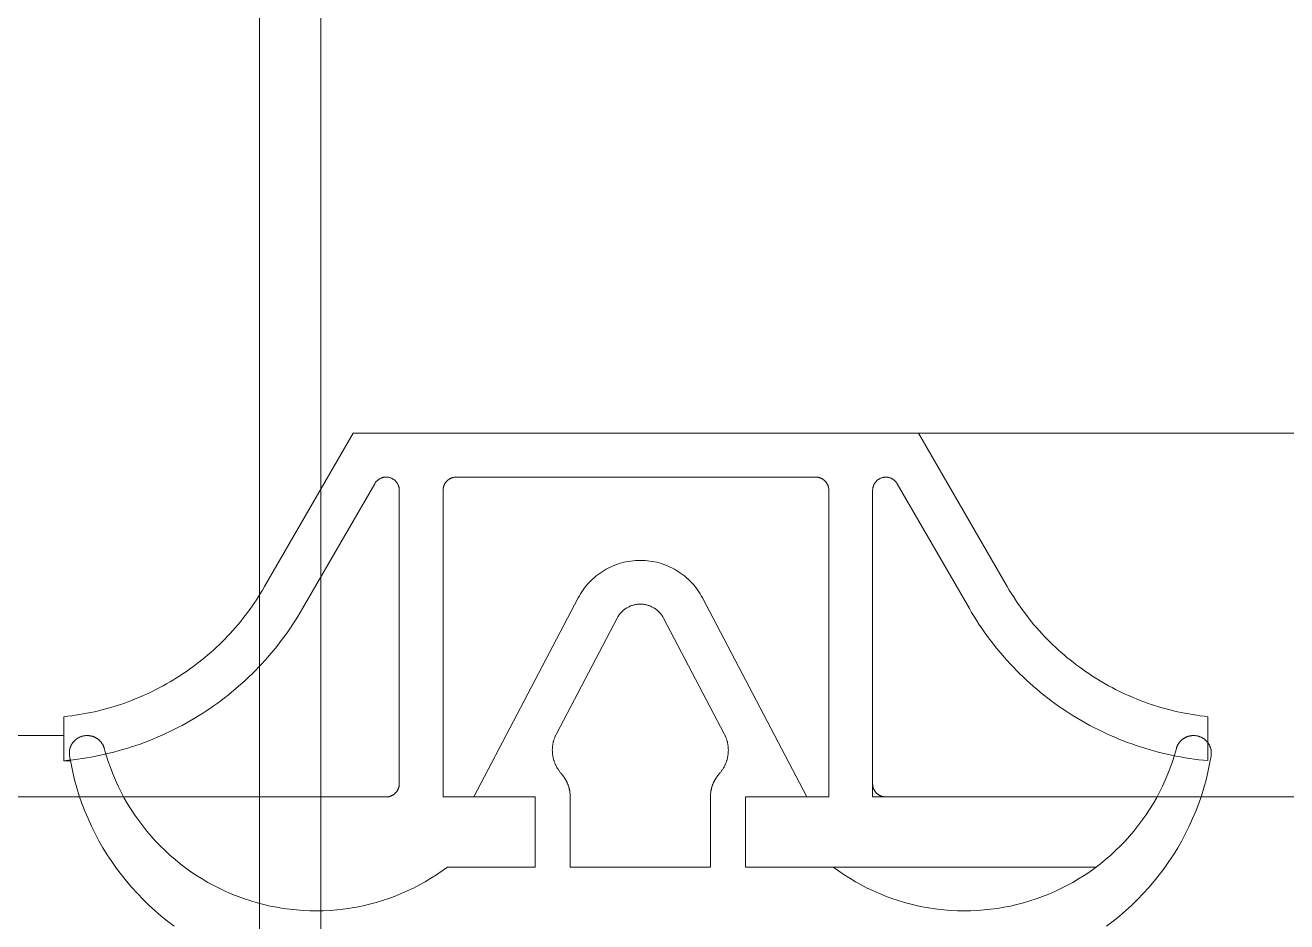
# Model space of a CAD drawing. Header units: millimetres. Extents: x -159872 to 386485, y -250577 to 158966.
# Drawn here: x 157419.33 to 157448.11, y 14211.98 to 14232.45 of the extents above; entities that cross this region are included whole.
import ezdxf

# ---------------------------------------------------------------- set-up
doc = ezdxf.new("R2010")
doc.units = ezdxf.units.MM
doc.layers.get('0').update_dxf_attribs({"lineweight": 25})
doc.layers.add('LDS-equipment-kitchen equipment', color=3, linetype='Continuous', lineweight=13)

# ---------------------------------------------------------------- blocks, each defined once
blk = doc.blocks.new('A$C73be1ed8')
at = {"transparency": 33554687}
for points in [[(629.9, 629.65, 0), (629.9, 659.088, 0)], [(628.5, 622.5, 0), (628.5, 658.6, 0)], [(630.332, 629.65, 0), (629.327, 629.65, 0)], [(629.327, 629.65, 0), (629.327, 629.503, 0)], [(629.9, 629.115, 0), (629.9, 629.127, 0)], [(628.5, 622.3, 0), (628.5, 628.05, 0)], [(672.8, 625.188, 0), (13.624, 625.188, 0)], [(636.8, 623.05, 0), (633.3, 625.072, 0)], [(632.8, 624.206, 0), (635.65, 622.56, 0)], [(14.112, 623.788, 0), (672.312, 623.788, 0)], [(636.8, 610.15, 0), (636.8, 623.05, 0)], [(635.5, 622, 0), (628.8, 622, 0)], [(626.9, 618.9, 0), (626.9, 620.9, 0)], [(628.5, 621, 0), (635.5, 621, 0)], [(628.5, 619.1, 0), (628.5, 621, 0)], [(635.8, 620.7, 0), (635.8, 612.5, 0)], [(633.043, 617.917, 0), (628.5, 620.3, 0)], [(628.5, 620.3, 0), (628.5, 618.9, 0)], [(628.5, 618.9, 0), (626.9, 618.9, 0)], [(632.579, 617.031, 0), (629.939, 618.416, 0)], [(628.5, 618.1, 0), (626.9, 618.1, 0)], [(626.9, 618.1, 0), (626.9, 614.9, 0)], [(629.939, 614.584, 0), (632.579, 615.969, 0)], [(628.5, 612.7, 0), (633.043, 615.083, 0)], [(626.9, 614.9, 0), (628.5, 614.9, 0)], [(626.9, 614.1, 0), (628.5, 614.1, 0)], [(626.9, 612.1, 0), (626.9, 614.1, 0)], [(628.5, 614.1, 0), (628.4, 614.1, 0)], [(628.5, 614.1, 0), (628.5, 612.7, 0)], [(628.5, 612.2, 0), (628.5, 614.1, 0)], [(635.5, 612.2, 0), (628.5, 612.2, 0)], [(626.9, 612.1, 0), (626.9, 606.1, 0)], [(628.5, 42.2, 0), (628.5, 611.2, 0)], [(629.2, 611.2, 0), (628.5, 611.2, 0)], [(628.8, 611.2, 0), (635.5, 611.2, 0)], [(628.5, 605.15, 0), (628.5, 610.9, 0)], [(635.65, 610.64, 0), (632.8, 608.994, 0)], [(633.3, 608.128, 0), (636.8, 610.15, 0)], [(636.8, 610.15, 0), (636.8, 39.85, 0)], [(629.9, 603.873, 0), (629.9, 603.885, 0)], [(629.329, 603.55, 0), (630.332, 603.55, 0)]]:
    blk.add_polyline3d(points, dxfattribs=at)
for points in [[(625.552, 627.135, 0), (625.665, 627.285, 0), (625.782, 627.43, 0), (625.903, 627.572, 0), (626.029, 627.711, 0), (626.16, 627.845, 0), (626.294, 627.975, 0), (626.432, 628.101, 0), (626.575, 628.222, 0), (626.72, 628.339, 0), (626.87, 628.452, 0), (627.023, 628.559, 0), (627.179, 628.662, 0), (627.338, 628.76, 0), (627.501, 628.853, 0), (627.666, 628.941, 0), (627.834, 629.023, 0), (628.004, 629.101, 0), (628.177, 629.173, 0), (628.351, 629.239, 0), (628.528, 629.301, 0), (628.707, 629.356, 0), (628.887, 629.406, 0), (629.069, 629.45, 0), (629.252, 629.489, 0), (629.436, 629.522, 0)], [(632.8, 624.206, 0), (632.709, 624.259, 0), (632.62, 624.313, 0), (632.531, 624.369, 0), (632.443, 624.426, 0), (632.356, 624.485, 0), (632.27, 624.544, 0), (632.184, 624.605, 0), (632.1, 624.668, 0), (632.016, 624.731, 0), (631.934, 624.796, 0), (631.853, 624.862, 0), (631.772, 624.929, 0), (631.693, 624.998, 0), (631.614, 625.067, 0), (631.537, 625.138, 0), (631.461, 625.21, 0), (631.385, 625.283, 0), (631.311, 625.357, 0), (631.238, 625.433, 0), (631.166, 625.509, 0), (631.096, 625.586, 0), (631.026, 625.665, 0), (630.958, 625.744, 0), (630.891, 625.825, 0), (630.825, 625.907, 0), (630.76, 625.989, 0), (630.696, 626.072, 0), (630.634, 626.157, 0), (630.573, 626.242, 0), (630.514, 626.328, 0), (630.455, 626.416, 0), (630.398, 626.504, 0), (630.342, 626.592, 0), (630.288, 626.682, 0), (630.235, 626.773, 0), (630.183, 626.864, 0), (630.133, 626.956, 0), (630.084, 627.049, 0), (630.037, 627.142, 0), (629.99, 627.236, 0), (629.946, 627.331, 0), (629.902, 627.427, 0), (629.861, 627.523, 0), (629.82, 627.62, 0), (629.781, 627.717, 0), (629.744, 627.815, 0), (629.708, 627.913, 0), (629.673, 628.012, 0), (629.64, 628.112, 0), (629.609, 628.212, 0), (629.579, 628.312, 0), (629.55, 628.413, 0), (629.523, 628.515, 0), (629.498, 628.616, 0), (629.474, 628.718, 0), (629.451, 628.821, 0), (629.43, 628.924, 0), (629.411, 629.027, 0), (629.393, 629.13, 0), (629.377, 629.234, 0), (629.362, 629.337, 0), (629.349, 629.441, 0), (629.337, 629.546, 0), (629.327, 629.65, 0)], [(629.436, 629.522, 0), (629.446, 629.524, 0), (629.457, 629.525, 0), (629.468, 629.526, 0), (629.479, 629.527, 0), (629.49, 629.527, 0), (629.5, 629.527, 0), (629.511, 629.527, 0), (629.522, 629.527, 0), (629.533, 629.526, 0), (629.544, 629.525, 0), (629.554, 629.523, 0), (629.565, 629.522, 0), (629.576, 629.52, 0), (629.586, 629.518, 0), (629.597, 629.515, 0), (629.607, 629.513, 0), (629.618, 629.509, 0), (629.628, 629.506, 0), (629.638, 629.503, 0), (629.648, 629.499, 0), (629.658, 629.495, 0), (629.668, 629.49, 0), (629.678, 629.485, 0), (629.688, 629.48, 0), (629.697, 629.475, 0), (629.706, 629.47, 0), (629.716, 629.464, 0), (629.725, 629.458, 0), (629.734, 629.452, 0), (629.742, 629.446, 0), (629.751, 629.439, 0), (629.759, 629.432, 0), (629.767, 629.425, 0), (629.775, 629.417, 0), (629.783, 629.41, 0), (629.791, 629.402, 0), (629.798, 629.394, 0), (629.805, 629.386, 0), (629.812, 629.378, 0), (629.819, 629.369, 0), (629.825, 629.36, 0), (629.831, 629.352, 0), (629.837, 629.343, 0), (629.843, 629.333, 0), (629.848, 629.324, 0), (629.853, 629.314, 0), (629.858, 629.305, 0), (629.863, 629.295, 0), (629.867, 629.285, 0), (629.872, 629.275, 0), (629.875, 629.265, 0), (629.879, 629.255, 0), (629.882, 629.245, 0), (629.885, 629.234, 0), (629.888, 629.224, 0), (629.891, 629.213, 0), (629.893, 629.203, 0), (629.895, 629.192, 0), (629.896, 629.181, 0), (629.898, 629.17, 0), (629.899, 629.16, 0), (629.899, 629.149, 0), (629.9, 629.138, 0), (629.9, 629.127, 0)], [(633.3, 625.072, 0), (633.223, 625.117, 0), (633.148, 625.163, 0), (633.073, 625.21, 0), (632.998, 625.258, 0), (632.925, 625.307, 0), (632.852, 625.357, 0), (632.78, 625.409, 0), (632.709, 625.461, 0), (632.638, 625.515, 0), (632.569, 625.569, 0), (632.5, 625.625, 0), (632.432, 625.681, 0), (632.364, 625.739, 0), (632.298, 625.797, 0), (632.233, 625.857, 0), (632.168, 625.917, 0), (632.104, 625.979, 0), (632.041, 626.041, 0), (631.98, 626.104, 0), (631.919, 626.169, 0), (631.859, 626.234, 0), (631.8, 626.3, 0), (631.742, 626.366, 0), (631.684, 626.434, 0), (631.628, 626.503, 0), (631.573, 626.572, 0), (631.519, 626.642, 0), (631.466, 626.713, 0), (631.415, 626.785, 0), (631.364, 626.857, 0), (631.314, 626.93, 0), (631.265, 627.004, 0), (631.218, 627.079, 0), (631.171, 627.154, 0), (631.126, 627.23, 0), (631.082, 627.307, 0), (631.038, 627.384, 0), (630.997, 627.462, 0), (630.956, 627.54, 0), (630.916, 627.619, 0), (630.878, 627.699, 0), (630.84, 627.779, 0), (630.804, 627.86, 0), (630.769, 627.942, 0), (630.736, 628.023, 0), (630.703, 628.106, 0), (630.672, 628.188, 0), (630.642, 628.272, 0), (630.613, 628.355, 0), (630.585, 628.439, 0), (630.559, 628.524, 0), (630.534, 628.609, 0), (630.51, 628.694, 0), (630.487, 628.78, 0), (630.466, 628.865, 0), (630.446, 628.952, 0), (630.427, 629.038, 0), (630.41, 629.125, 0), (630.394, 629.212, 0), (630.379, 629.299, 0), (630.365, 629.387, 0), (630.353, 629.474, 0), (630.342, 629.562, 0), (630.332, 629.65, 0)], [(629.9, 629.115, 0), (629.9, 629.107, 0), (629.9, 629.099, 0), (629.899, 629.091, 0), (629.899, 629.083, 0), (629.898, 629.075, 0), (629.897, 629.066, 0), (629.896, 629.058, 0), (629.895, 629.05, 0), (629.893, 629.042, 0), (629.892, 629.034, 0), (629.89, 629.026, 0), (629.888, 629.018, 0), (629.886, 629.01, 0), (629.884, 629.002, 0), (629.881, 628.995, 0), (629.879, 628.987, 0), (629.876, 628.979, 0), (629.873, 628.971, 0), (629.87, 628.964, 0), (629.867, 628.956, 0), (629.864, 628.949, 0), (629.86, 628.941, 0), (629.857, 628.934, 0), (629.853, 628.927, 0), (629.849, 628.92, 0), (629.845, 628.913, 0), (629.841, 628.906, 0), (629.836, 628.899, 0), (629.832, 628.892, 0), (629.827, 628.885, 0), (629.822, 628.878, 0), (629.817, 628.872, 0), (629.812, 628.865, 0), (629.807, 628.859, 0), (629.802, 628.853, 0), (629.796, 628.847, 0), (629.791, 628.841, 0), (629.785, 628.835, 0), (629.779, 628.829, 0), (629.774, 628.823, 0), (629.767, 628.818, 0), (629.761, 628.813, 0), (629.755, 628.807, 0), (629.749, 628.802, 0), (629.742, 628.797, 0), (629.736, 628.792, 0), (629.729, 628.787, 0), (629.722, 628.783, 0), (629.715, 628.778, 0), (629.709, 628.774, 0), (629.702, 628.77, 0), (629.694, 628.766, 0), (629.687, 628.762, 0), (629.68, 628.758, 0), (629.673, 628.755, 0), (629.665, 628.751, 0), (629.658, 628.748, 0), (629.65, 628.745, 0), (629.643, 628.742, 0), (629.635, 628.739, 0), (629.627, 628.736, 0), (629.619, 628.734, 0), (629.612, 628.731, 0), (629.604, 628.729, 0)], [(626.9, 620.9, 0), (626.81, 621.023, 0), (626.725, 621.149, 0), (626.643, 621.278, 0), (626.565, 621.409, 0), (626.491, 621.542, 0), (626.421, 621.678, 0), (626.355, 621.816, 0), (626.294, 621.955, 0), (626.237, 622.097, 0), (626.184, 622.24, 0), (626.135, 622.384, 0), (626.091, 622.53, 0), (626.052, 622.678, 0), (626.017, 622.826, 0), (625.986, 622.975, 0), (625.96, 623.126, 0), (625.939, 623.277, 0), (625.922, 623.428, 0), (625.91, 623.58, 0), (625.903, 623.733, 0), (625.9, 623.885, 0), (625.902, 624.038, 0), (625.908, 624.19, 0), (625.92, 624.342, 0), (625.935, 624.494, 0), (625.956, 624.645, 0), (625.981, 624.795, 0), (626.01, 624.945, 0), (626.045, 625.093, 0), (626.083, 625.241, 0), (626.126, 625.387, 0), (626.174, 625.532, 0), (626.226, 625.675, 0), (626.282, 625.817, 0), (626.343, 625.957, 0), (626.408, 626.095, 0), (626.477, 626.231, 0), (626.55, 626.365, 0), (626.627, 626.496, 0), (626.708, 626.626, 0), (626.793, 626.752, 0), (626.882, 626.876, 0), (626.975, 626.997, 0), (627.071, 627.115, 0), (627.171, 627.231, 0), (627.274, 627.343, 0), (627.381, 627.452, 0), (627.491, 627.558, 0), (627.604, 627.66, 0), (627.72, 627.759, 0), (627.839, 627.854, 0), (627.961, 627.945, 0), (628.086, 628.033, 0), (628.213, 628.117, 0), (628.343, 628.197, 0), (628.475, 628.273, 0), (628.61, 628.345, 0), (628.747, 628.412, 0), (628.885, 628.476, 0), (629.026, 628.535, 0), (629.168, 628.59, 0), (629.312, 628.641, 0), (629.457, 628.687, 0), (629.604, 628.729, 0)], [(635.65, 622.56, 0), (635.661, 622.553, 0), (635.671, 622.547, 0), (635.681, 622.539, 0), (635.69, 622.532, 0), (635.7, 622.524, 0), (635.709, 622.516, 0), (635.717, 622.507, 0), (635.726, 622.498, 0), (635.733, 622.488, 0), (635.741, 622.479, 0), (635.748, 622.469, 0), (635.755, 622.458, 0), (635.761, 622.448, 0), (635.767, 622.437, 0), (635.772, 622.426, 0), (635.777, 622.415, 0), (635.782, 622.403, 0), (635.786, 622.392, 0), (635.789, 622.38, 0), (635.792, 622.368, 0), (635.795, 622.356, 0), (635.797, 622.344, 0), (635.798, 622.332, 0), (635.799, 622.32, 0), (635.8, 622.307, 0), (635.8, 622.295, 0), (635.8, 622.283, 0), (635.799, 622.271, 0), (635.797, 622.258, 0), (635.795, 622.246, 0), (635.793, 622.234, 0), (635.79, 622.222, 0), (635.786, 622.211, 0), (635.782, 622.199, 0), (635.778, 622.187, 0), (635.773, 622.176, 0), (635.768, 622.165, 0), (635.762, 622.154, 0), (635.756, 622.144, 0), (635.749, 622.133, 0), (635.742, 622.123, 0), (635.735, 622.113, 0), (635.727, 622.104, 0), (635.719, 622.095, 0), (635.71, 622.086, 0), (635.701, 622.078, 0), (635.692, 622.07, 0), (635.683, 622.062, 0), (635.673, 622.055, 0), (635.663, 622.048, 0), (635.652, 622.041, 0), (635.641, 622.035, 0), (635.63, 622.03, 0), (635.619, 622.025, 0), (635.608, 622.02, 0), (635.596, 622.016, 0), (635.585, 622.012, 0), (635.573, 622.009, 0), (635.561, 622.006, 0), (635.549, 622.004, 0), (635.537, 622.002, 0), (635.525, 622.001, 0), (635.512, 622, 0), (635.5, 622, 0)], [(628.8, 622, 0), (628.793, 622, 0), (628.785, 622, 0), (628.778, 622.001, 0), (628.771, 622.001, 0), (628.763, 622.002, 0), (628.756, 622.003, 0), (628.749, 622.004, 0), (628.741, 622.006, 0), (628.734, 622.007, 0), (628.727, 622.009, 0), (628.72, 622.011, 0), (628.713, 622.013, 0), (628.706, 622.015, 0), (628.699, 622.018, 0), (628.692, 622.02, 0), (628.685, 622.023, 0), (628.678, 622.026, 0), (628.672, 622.029, 0), (628.665, 622.032, 0), (628.659, 622.035, 0), (628.652, 622.039, 0), (628.646, 622.043, 0), (628.64, 622.047, 0), (628.633, 622.051, 0), (628.627, 622.055, 0), (628.621, 622.059, 0), (628.615, 622.063, 0), (628.61, 622.068, 0), (628.604, 622.073, 0), (628.599, 622.078, 0), (628.593, 622.083, 0), (628.588, 622.088, 0), (628.583, 622.093, 0), (628.578, 622.099, 0), (628.573, 622.104, 0), (628.568, 622.11, 0), (628.563, 622.115, 0), (628.559, 622.121, 0), (628.555, 622.127, 0), (628.551, 622.133, 0), (628.547, 622.14, 0), (628.543, 622.146, 0), (628.539, 622.152, 0), (628.535, 622.159, 0), (628.532, 622.165, 0), (628.529, 622.172, 0), (628.526, 622.178, 0), (628.523, 622.185, 0), (628.52, 622.192, 0), (628.518, 622.199, 0), (628.515, 622.206, 0), (628.513, 622.213, 0), (628.511, 622.22, 0), (628.509, 622.227, 0), (628.507, 622.234, 0), (628.506, 622.241, 0), (628.504, 622.249, 0), (628.503, 622.256, 0), (628.502, 622.263, 0), (628.501, 622.271, 0), (628.501, 622.278, 0), (628.5, 622.285, 0), (628.5, 622.293, 0), (628.5, 622.3, 0)], [(635.5, 621, 0), (635.507, 621, 0), (635.515, 621, 0), (635.522, 620.999, 0), (635.529, 620.999, 0), (635.537, 620.998, 0), (635.544, 620.997, 0), (635.551, 620.996, 0), (635.559, 620.994, 0), (635.566, 620.993, 0), (635.573, 620.991, 0), (635.58, 620.989, 0), (635.587, 620.987, 0), (635.594, 620.985, 0), (635.601, 620.982, 0), (635.608, 620.98, 0), (635.615, 620.977, 0), (635.622, 620.974, 0), (635.628, 620.971, 0), (635.635, 620.968, 0), (635.641, 620.965, 0), (635.648, 620.961, 0), (635.654, 620.957, 0), (635.66, 620.953, 0), (635.667, 620.949, 0), (635.673, 620.945, 0), (635.679, 620.941, 0), (635.685, 620.937, 0), (635.69, 620.932, 0), (635.696, 620.927, 0), (635.701, 620.922, 0), (635.707, 620.917, 0), (635.712, 620.912, 0), (635.717, 620.907, 0), (635.722, 620.901, 0), (635.727, 620.896, 0), (635.732, 620.89, 0), (635.737, 620.885, 0), (635.741, 620.879, 0), (635.745, 620.873, 0), (635.749, 620.867, 0), (635.753, 620.86, 0), (635.757, 620.854, 0), (635.761, 620.848, 0), (635.765, 620.841, 0), (635.768, 620.835, 0), (635.771, 620.828, 0), (635.774, 620.822, 0), (635.777, 620.815, 0), (635.78, 620.808, 0), (635.782, 620.801, 0), (635.785, 620.794, 0), (635.787, 620.787, 0), (635.789, 620.78, 0), (635.791, 620.773, 0), (635.793, 620.766, 0), (635.794, 620.759, 0), (635.796, 620.751, 0), (635.797, 620.744, 0), (635.798, 620.737, 0), (635.799, 620.729, 0), (635.799, 620.722, 0), (635.8, 620.715, 0), (635.8, 620.707, 0), (635.8, 620.7, 0)], [(629.033, 618.304, 0), (629.027, 618.298, 0), (629.02, 618.292, 0), (629.013, 618.286, 0), (629.006, 618.28, 0), (628.999, 618.274, 0), (628.991, 618.269, 0), (628.984, 618.263, 0), (628.977, 618.258, 0), (628.97, 618.252, 0), (628.962, 618.247, 0), (628.955, 618.242, 0), (628.947, 618.237, 0), (628.94, 618.232, 0), (628.932, 618.227, 0), (628.924, 618.222, 0), (628.916, 618.217, 0), (628.909, 618.212, 0), (628.901, 618.208, 0), (628.893, 618.203, 0), (628.885, 618.199, 0), (628.877, 618.194, 0), (628.869, 618.19, 0), (628.861, 618.186, 0), (628.852, 618.182, 0), (628.844, 618.178, 0), (628.836, 618.174, 0), (628.828, 618.17, 0), (628.819, 618.167, 0), (628.811, 618.163, 0), (628.803, 618.159, 0), (628.794, 618.156, 0), (628.786, 618.153, 0), (628.777, 618.149, 0), (628.768, 618.146, 0), (628.76, 618.143, 0), (628.751, 618.14, 0), (628.742, 618.138, 0), (628.734, 618.135, 0), (628.725, 618.132, 0), (628.716, 618.13, 0), (628.707, 618.127, 0), (628.699, 618.125, 0), (628.69, 618.123, 0), (628.681, 618.121, 0), (628.672, 618.119, 0), (628.663, 618.117, 0), (628.654, 618.115, 0), (628.645, 618.113, 0), (628.636, 618.112, 0), (628.627, 618.11, 0), (628.618, 618.109, 0), (628.609, 618.107, 0), (628.6, 618.106, 0), (628.591, 618.105, 0), (628.582, 618.104, 0), (628.573, 618.103, 0), (628.564, 618.103, 0), (628.555, 618.102, 0), (628.546, 618.101, 0), (628.536, 618.101, 0), (628.527, 618.1, 0), (628.518, 618.1, 0), (628.509, 618.1, 0), (628.5, 618.1, 0)], [(629.033, 618.304, 0), (629.045, 618.314, 0), (629.056, 618.324, 0), (629.068, 618.333, 0), (629.08, 618.343, 0), (629.092, 618.352, 0), (629.105, 618.361, 0), (629.117, 618.369, 0), (629.13, 618.378, 0), (629.142, 618.386, 0), (629.155, 618.394, 0), (629.168, 618.401, 0), (629.182, 618.409, 0), (629.195, 618.416, 0), (629.209, 618.423, 0), (629.222, 618.43, 0), (629.236, 618.436, 0), (629.25, 618.442, 0), (629.264, 618.448, 0), (629.278, 618.454, 0), (629.292, 618.459, 0), (629.306, 618.464, 0), (629.321, 618.469, 0), (629.335, 618.473, 0), (629.35, 618.478, 0), (629.364, 618.482, 0), (629.379, 618.485, 0), (629.394, 618.489, 0), (629.409, 618.492, 0), (629.424, 618.495, 0), (629.438, 618.497, 0), (629.453, 618.5, 0), (629.468, 618.502, 0), (629.484, 618.503, 0), (629.499, 618.505, 0), (629.514, 618.506, 0), (629.529, 618.507, 0), (629.544, 618.507, 0), (629.559, 618.508, 0), (629.574, 618.508, 0), (629.59, 618.507, 0), (629.605, 618.507, 0), (629.62, 618.506, 0), (629.635, 618.505, 0), (629.65, 618.503, 0), (629.665, 618.502, 0), (629.68, 618.5, 0), (629.695, 618.497, 0), (629.71, 618.495, 0), (629.725, 618.492, 0), (629.74, 618.489, 0), (629.755, 618.485, 0), (629.769, 618.482, 0), (629.784, 618.478, 0), (629.798, 618.474, 0), (629.813, 618.469, 0), (629.827, 618.464, 0), (629.842, 618.459, 0), (629.856, 618.454, 0), (629.87, 618.448, 0), (629.884, 618.442, 0), (629.898, 618.436, 0), (629.911, 618.43, 0), (629.925, 618.423, 0), (629.939, 618.416, 0)], [(633.043, 617.917, 0), (633.091, 617.891, 0), (633.138, 617.863, 0), (633.184, 617.834, 0), (633.228, 617.803, 0), (633.272, 617.771, 0), (633.315, 617.737, 0), (633.356, 617.702, 0), (633.396, 617.665, 0), (633.435, 617.627, 0), (633.473, 617.588, 0), (633.509, 617.548, 0), (633.544, 617.506, 0), (633.578, 617.463, 0), (633.61, 617.419, 0), (633.64, 617.374, 0), (633.669, 617.328, 0), (633.696, 617.281, 0), (633.722, 617.233, 0), (633.746, 617.184, 0), (633.769, 617.135, 0), (633.789, 617.084, 0), (633.808, 617.033, 0), (633.826, 616.982, 0), (633.841, 616.93, 0), (633.855, 616.877, 0), (633.867, 616.824, 0), (633.877, 616.771, 0), (633.885, 616.717, 0), (633.892, 616.663, 0), (633.896, 616.609, 0), (633.899, 616.554, 0), (633.9, 616.5, 0), (633.899, 616.446, 0), (633.896, 616.391, 0), (633.892, 616.337, 0), (633.885, 616.283, 0), (633.877, 616.229, 0), (633.867, 616.176, 0), (633.855, 616.123, 0), (633.841, 616.07, 0), (633.826, 616.018, 0), (633.808, 615.967, 0), (633.789, 615.916, 0), (633.769, 615.865, 0), (633.746, 615.816, 0), (633.722, 615.767, 0), (633.696, 615.719, 0), (633.669, 615.672, 0), (633.64, 615.626, 0), (633.61, 615.581, 0), (633.578, 615.537, 0), (633.544, 615.494, 0), (633.509, 615.452, 0), (633.473, 615.412, 0), (633.435, 615.373, 0), (633.396, 615.335, 0), (633.356, 615.298, 0), (633.315, 615.263, 0), (633.272, 615.229, 0), (633.228, 615.197, 0), (633.184, 615.166, 0), (633.138, 615.137, 0), (633.091, 615.109, 0), (633.043, 615.083, 0)], [(632.579, 617.031, 0), (632.597, 617.022, 0), (632.614, 617.011, 0), (632.631, 617, 0), (632.648, 616.989, 0), (632.665, 616.977, 0), (632.681, 616.964, 0), (632.696, 616.951, 0), (632.711, 616.937, 0), (632.726, 616.923, 0), (632.74, 616.908, 0), (632.754, 616.893, 0), (632.767, 616.877, 0), (632.779, 616.861, 0), (632.791, 616.845, 0), (632.803, 616.828, 0), (632.813, 616.81, 0), (632.824, 616.793, 0), (632.833, 616.775, 0), (632.842, 616.757, 0), (632.851, 616.738, 0), (632.859, 616.719, 0), (632.866, 616.7, 0), (632.872, 616.681, 0), (632.878, 616.661, 0), (632.883, 616.641, 0), (632.888, 616.622, 0), (632.891, 616.601, 0), (632.894, 616.581, 0), (632.897, 616.561, 0), (632.899, 616.541, 0), (632.9, 616.52, 0), (632.9, 616.5, 0), (632.9, 616.48, 0), (632.899, 616.459, 0), (632.897, 616.439, 0), (632.894, 616.419, 0), (632.891, 616.399, 0), (632.888, 616.378, 0), (632.883, 616.359, 0), (632.878, 616.339, 0), (632.872, 616.319, 0), (632.866, 616.3, 0), (632.859, 616.281, 0), (632.851, 616.262, 0), (632.842, 616.243, 0), (632.833, 616.225, 0), (632.824, 616.207, 0), (632.813, 616.19, 0), (632.803, 616.172, 0), (632.791, 616.155, 0), (632.779, 616.139, 0), (632.767, 616.123, 0), (632.754, 616.107, 0), (632.74, 616.092, 0), (632.726, 616.077, 0), (632.711, 616.063, 0), (632.696, 616.049, 0), (632.681, 616.036, 0), (632.665, 616.023, 0), (632.648, 616.011, 0), (632.631, 616, 0), (632.614, 615.989, 0), (632.597, 615.978, 0), (632.579, 615.969, 0)], [(628.5, 614.9, 0), (628.509, 614.9, 0), (628.518, 614.9, 0), (628.527, 614.9, 0), (628.536, 614.899, 0), (628.546, 614.899, 0), (628.555, 614.898, 0), (628.564, 614.897, 0), (628.573, 614.897, 0), (628.582, 614.896, 0), (628.591, 614.895, 0), (628.6, 614.894, 0), (628.609, 614.893, 0), (628.618, 614.891, 0), (628.627, 614.89, 0), (628.636, 614.888, 0), (628.645, 614.887, 0), (628.654, 614.885, 0), (628.663, 614.883, 0), (628.672, 614.881, 0), (628.681, 614.879, 0), (628.69, 614.877, 0), (628.699, 614.875, 0), (628.707, 614.873, 0), (628.716, 614.87, 0), (628.725, 614.868, 0), (628.734, 614.865, 0), (628.742, 614.862, 0), (628.751, 614.86, 0), (628.76, 614.857, 0), (628.768, 614.854, 0), (628.777, 614.851, 0), (628.786, 614.847, 0), (628.794, 614.844, 0), (628.803, 614.841, 0), (628.811, 614.837, 0), (628.819, 614.833, 0), (628.828, 614.83, 0), (628.836, 614.826, 0), (628.844, 614.822, 0), (628.852, 614.818, 0), (628.861, 614.814, 0), (628.869, 614.81, 0), (628.877, 614.806, 0), (628.885, 614.801, 0), (628.893, 614.797, 0), (628.901, 614.792, 0), (628.909, 614.788, 0), (628.916, 614.783, 0), (628.924, 614.778, 0), (628.932, 614.773, 0), (628.94, 614.768, 0), (628.947, 614.763, 0), (628.955, 614.758, 0), (628.962, 614.753, 0), (628.97, 614.748, 0), (628.977, 614.742, 0), (628.984, 614.737, 0), (628.991, 614.731, 0), (628.999, 614.726, 0), (629.006, 614.72, 0), (629.013, 614.714, 0), (629.02, 614.708, 0), (629.027, 614.702, 0), (629.033, 614.696, 0)], [(629.939, 614.584, 0), (629.925, 614.577, 0), (629.911, 614.57, 0), (629.898, 614.564, 0), (629.884, 614.558, 0), (629.87, 614.552, 0), (629.856, 614.546, 0), (629.842, 614.541, 0), (629.827, 614.536, 0), (629.813, 614.531, 0), (629.798, 614.526, 0), (629.784, 614.522, 0), (629.769, 614.518, 0), (629.755, 614.515, 0), (629.74, 614.511, 0), (629.725, 614.508, 0), (629.71, 614.505, 0), (629.695, 614.503, 0), (629.68, 614.5, 0), (629.665, 614.498, 0), (629.65, 614.497, 0), (629.635, 614.495, 0), (629.62, 614.494, 0), (629.605, 614.493, 0), (629.59, 614.493, 0), (629.574, 614.492, 0), (629.559, 614.492, 0), (629.544, 614.493, 0), (629.529, 614.493, 0), (629.514, 614.494, 0), (629.499, 614.495, 0), (629.484, 614.497, 0), (629.468, 614.498, 0), (629.453, 614.5, 0), (629.438, 614.503, 0), (629.424, 614.505, 0), (629.409, 614.508, 0), (629.394, 614.511, 0), (629.379, 614.515, 0), (629.364, 614.518, 0), (629.35, 614.522, 0), (629.335, 614.527, 0), (629.321, 614.531, 0), (629.306, 614.536, 0), (629.292, 614.541, 0), (629.278, 614.546, 0), (629.264, 614.552, 0), (629.25, 614.558, 0), (629.236, 614.564, 0), (629.222, 614.57, 0), (629.209, 614.577, 0), (629.195, 614.584, 0), (629.182, 614.591, 0), (629.168, 614.599, 0), (629.155, 614.606, 0), (629.142, 614.614, 0), (629.13, 614.622, 0), (629.117, 614.631, 0), (629.105, 614.639, 0), (629.092, 614.648, 0), (629.08, 614.657, 0), (629.068, 614.667, 0), (629.056, 614.676, 0), (629.045, 614.686, 0), (629.033, 614.696, 0)], [(629.436, 603.478, 0), (629.252, 603.511, 0), (629.069, 603.55, 0), (628.887, 603.594, 0), (628.707, 603.644, 0), (628.528, 603.699, 0), (628.351, 603.761, 0), (628.177, 603.827, 0), (628.004, 603.899, 0), (627.834, 603.977, 0), (627.666, 604.059, 0), (627.501, 604.147, 0), (627.338, 604.24, 0), (627.179, 604.338, 0), (627.023, 604.441, 0), (626.87, 604.548, 0), (626.72, 604.661, 0), (626.575, 604.778, 0), (626.432, 604.899, 0), (626.294, 605.025, 0), (626.16, 605.155, 0), (626.029, 605.289, 0), (625.903, 605.428, 0), (625.782, 605.57, 0), (625.665, 605.715, 0), (625.552, 605.865, 0)], [(635.8, 612.5, 0), (635.8, 612.493, 0), (635.8, 612.485, 0), (635.799, 612.478, 0), (635.799, 612.471, 0), (635.798, 612.463, 0), (635.797, 612.456, 0), (635.796, 612.449, 0), (635.794, 612.441, 0), (635.793, 612.434, 0), (635.791, 612.427, 0), (635.789, 612.42, 0), (635.787, 612.413, 0), (635.785, 612.406, 0), (635.782, 612.399, 0), (635.78, 612.392, 0), (635.777, 612.385, 0), (635.774, 612.378, 0), (635.771, 612.372, 0), (635.768, 612.365, 0), (635.765, 612.359, 0), (635.761, 612.352, 0), (635.757, 612.346, 0), (635.753, 612.34, 0), (635.749, 612.333, 0), (635.745, 612.327, 0), (635.741, 612.321, 0), (635.737, 612.315, 0), (635.732, 612.31, 0), (635.727, 612.304, 0), (635.722, 612.299, 0), (635.717, 612.293, 0), (635.712, 612.288, 0), (635.707, 612.283, 0), (635.701, 612.278, 0), (635.696, 612.273, 0), (635.69, 612.268, 0), (635.685, 612.263, 0), (635.679, 612.259, 0), (635.673, 612.255, 0), (635.667, 612.251, 0), (635.66, 612.247, 0), (635.654, 612.243, 0), (635.648, 612.239, 0), (635.641, 612.235, 0), (635.635, 612.232, 0), (635.628, 612.229, 0), (635.622, 612.226, 0), (635.615, 612.223, 0), (635.608, 612.22, 0), (635.601, 612.218, 0), (635.594, 612.215, 0), (635.587, 612.213, 0), (635.58, 612.211, 0), (635.573, 612.209, 0), (635.566, 612.207, 0), (635.559, 612.206, 0), (635.551, 612.204, 0), (635.544, 612.203, 0), (635.537, 612.202, 0), (635.529, 612.201, 0), (635.522, 612.201, 0), (635.515, 612.2, 0), (635.507, 612.2, 0), (635.5, 612.2, 0)], [(629.604, 604.271, 0), (629.457, 604.313, 0), (629.312, 604.359, 0), (629.168, 604.41, 0), (629.026, 604.465, 0), (628.885, 604.524, 0), (628.747, 604.588, 0), (628.61, 604.655, 0), (628.475, 604.727, 0), (628.343, 604.803, 0), (628.213, 604.883, 0), (628.086, 604.967, 0), (627.961, 605.055, 0), (627.839, 605.146, 0), (627.72, 605.241, 0), (627.604, 605.34, 0), (627.491, 605.442, 0), (627.381, 605.548, 0), (627.274, 605.657, 0), (627.171, 605.769, 0), (627.071, 605.885, 0), (626.975, 606.003, 0), (626.882, 606.124, 0), (626.793, 606.248, 0), (626.708, 606.374, 0), (626.627, 606.504, 0), (626.55, 606.635, 0), (626.477, 606.769, 0), (626.408, 606.905, 0), (626.343, 607.043, 0), (626.282, 607.183, 0), (626.226, 607.325, 0), (626.174, 607.468, 0), (626.126, 607.613, 0), (626.083, 607.759, 0), (626.045, 607.907, 0), (626.01, 608.055, 0), (625.981, 608.205, 0), (625.956, 608.355, 0), (625.935, 608.506, 0), (625.92, 608.658, 0), (625.908, 608.81, 0), (625.902, 608.962, 0), (625.9, 609.115, 0), (625.903, 609.267, 0), (625.91, 609.42, 0), (625.922, 609.572, 0), (625.939, 609.723, 0), (625.96, 609.874, 0), (625.986, 610.025, 0), (626.017, 610.174, 0), (626.052, 610.322, 0), (626.091, 610.47, 0), (626.135, 610.616, 0), (626.184, 610.76, 0), (626.237, 610.903, 0), (626.294, 611.045, 0), (626.355, 611.184, 0), (626.421, 611.322, 0), (626.491, 611.458, 0), (626.565, 611.591, 0), (626.643, 611.722, 0), (626.725, 611.851, 0), (626.81, 611.977, 0), (626.9, 612.1, 0)], [(628.5, 610.9, 0), (628.5, 610.907, 0), (628.5, 610.915, 0), (628.501, 610.922, 0), (628.501, 610.929, 0), (628.502, 610.937, 0), (628.503, 610.944, 0), (628.504, 610.951, 0), (628.506, 610.959, 0), (628.507, 610.966, 0), (628.509, 610.973, 0), (628.511, 610.98, 0), (628.513, 610.987, 0), (628.515, 610.994, 0), (628.518, 611.001, 0), (628.52, 611.008, 0), (628.523, 611.015, 0), (628.526, 611.022, 0), (628.529, 611.028, 0), (628.532, 611.035, 0), (628.535, 611.041, 0), (628.539, 611.048, 0), (628.543, 611.054, 0), (628.547, 611.06, 0), (628.551, 611.067, 0), (628.555, 611.073, 0), (628.559, 611.079, 0), (628.563, 611.085, 0), (628.568, 611.09, 0), (628.573, 611.096, 0), (628.578, 611.101, 0), (628.583, 611.107, 0), (628.588, 611.112, 0), (628.593, 611.117, 0), (628.599, 611.122, 0), (628.604, 611.127, 0), (628.61, 611.132, 0), (628.615, 611.137, 0), (628.621, 611.141, 0), (628.627, 611.145, 0), (628.633, 611.149, 0), (628.64, 611.153, 0), (628.646, 611.157, 0), (628.652, 611.161, 0), (628.659, 611.165, 0), (628.665, 611.168, 0), (628.672, 611.171, 0), (628.678, 611.174, 0), (628.685, 611.177, 0), (628.692, 611.18, 0), (628.699, 611.182, 0), (628.706, 611.185, 0), (628.713, 611.187, 0), (628.72, 611.189, 0), (628.727, 611.191, 0), (628.734, 611.193, 0), (628.741, 611.194, 0), (628.749, 611.196, 0), (628.756, 611.197, 0), (628.763, 611.198, 0), (628.771, 611.199, 0), (628.778, 611.199, 0), (628.785, 611.2, 0), (628.793, 611.2, 0), (628.8, 611.2, 0)], [(635.5, 611.2, 0), (635.512, 611.2, 0), (635.525, 611.199, 0), (635.537, 611.198, 0), (635.549, 611.196, 0), (635.561, 611.194, 0), (635.573, 611.191, 0), (635.585, 611.188, 0), (635.596, 611.184, 0), (635.608, 611.18, 0), (635.619, 611.175, 0), (635.63, 611.17, 0), (635.641, 611.165, 0), (635.652, 611.159, 0), (635.663, 611.152, 0), (635.673, 611.145, 0), (635.683, 611.138, 0), (635.692, 611.13, 0), (635.701, 611.122, 0), (635.71, 611.114, 0), (635.719, 611.105, 0), (635.727, 611.096, 0), (635.735, 611.087, 0), (635.742, 611.077, 0), (635.749, 611.067, 0), (635.756, 611.056, 0), (635.762, 611.046, 0), (635.768, 611.035, 0), (635.773, 611.024, 0), (635.778, 611.013, 0), (635.782, 611.001, 0), (635.786, 610.989, 0), (635.79, 610.978, 0), (635.793, 610.966, 0), (635.795, 610.954, 0), (635.797, 610.942, 0), (635.799, 610.929, 0), (635.8, 610.917, 0), (635.8, 610.905, 0), (635.8, 610.893, 0), (635.799, 610.88, 0), (635.798, 610.868, 0), (635.797, 610.856, 0), (635.795, 610.844, 0), (635.792, 610.832, 0), (635.789, 610.82, 0), (635.786, 610.808, 0), (635.782, 610.797, 0), (635.777, 610.785, 0), (635.772, 610.774, 0), (635.767, 610.763, 0), (635.761, 610.752, 0), (635.755, 610.742, 0), (635.748, 610.731, 0), (635.741, 610.721, 0), (635.733, 610.712, 0), (635.726, 610.702, 0), (635.717, 610.693, 0), (635.709, 610.684, 0), (635.7, 610.676, 0), (635.69, 610.668, 0), (635.681, 610.661, 0), (635.671, 610.653, 0), (635.661, 610.647, 0), (635.65, 610.64, 0)], [(629.329, 603.55, 0), (629.339, 603.654, 0), (629.35, 603.759, 0), (629.363, 603.863, 0), (629.378, 603.966, 0), (629.394, 604.07, 0), (629.412, 604.173, 0), (629.432, 604.276, 0), (629.452, 604.379, 0), (629.475, 604.482, 0), (629.499, 604.584, 0), (629.524, 604.685, 0), (629.551, 604.787, 0), (629.58, 604.888, 0), (629.61, 604.988, 0), (629.641, 605.088, 0), (629.674, 605.188, 0), (629.709, 605.287, 0), (629.745, 605.385, 0), (629.782, 605.483, 0), (629.821, 605.58, 0), (629.862, 605.677, 0), (629.903, 605.773, 0), (629.947, 605.869, 0), (629.991, 605.964, 0), (630.038, 606.058, 0), (630.085, 606.151, 0), (630.134, 606.244, 0), (630.184, 606.336, 0), (630.236, 606.427, 0), (630.289, 606.518, 0), (630.343, 606.607, 0), (630.399, 606.696, 0), (630.456, 606.784, 0), (630.514, 606.871, 0), (630.574, 606.958, 0), (630.635, 607.043, 0), (630.697, 607.127, 0), (630.761, 607.211, 0), (630.825, 607.293, 0), (630.891, 607.375, 0), (630.958, 607.455, 0), (631.027, 607.535, 0), (631.096, 607.613, 0), (631.167, 607.691, 0), (631.239, 607.767, 0), (631.312, 607.842, 0), (631.386, 607.917, 0), (631.461, 607.99, 0), (631.537, 608.062, 0), (631.615, 608.132, 0), (631.693, 608.202, 0), (631.772, 608.271, 0), (631.853, 608.338, 0), (631.934, 608.404, 0), (632.017, 608.469, 0), (632.1, 608.532, 0), (632.184, 608.594, 0), (632.27, 608.655, 0), (632.356, 608.715, 0), (632.443, 608.774, 0), (632.531, 608.831, 0), (632.62, 608.887, 0), (632.709, 608.941, 0), (632.8, 608.994, 0)], [(630.332, 603.55, 0), (630.342, 603.638, 0), (630.353, 603.726, 0), (630.365, 603.813, 0), (630.379, 603.901, 0), (630.394, 603.988, 0), (630.41, 604.075, 0), (630.427, 604.162, 0), (630.446, 604.248, 0), (630.466, 604.335, 0), (630.487, 604.42, 0), (630.51, 604.506, 0), (630.534, 604.591, 0), (630.559, 604.676, 0), (630.585, 604.761, 0), (630.613, 604.845, 0), (630.642, 604.928, 0), (630.672, 605.012, 0), (630.703, 605.094, 0), (630.736, 605.177, 0), (630.769, 605.258, 0), (630.804, 605.34, 0), (630.84, 605.421, 0), (630.878, 605.501, 0), (630.916, 605.581, 0), (630.956, 605.66, 0), (630.997, 605.738, 0), (631.038, 605.816, 0), (631.082, 605.893, 0), (631.126, 605.97, 0), (631.171, 606.046, 0), (631.218, 606.121, 0), (631.265, 606.196, 0), (631.314, 606.27, 0), (631.364, 606.343, 0), (631.415, 606.415, 0), (631.466, 606.487, 0), (631.519, 606.558, 0), (631.573, 606.628, 0), (631.628, 606.697, 0), (631.684, 606.766, 0), (631.742, 606.834, 0), (631.8, 606.9, 0), (631.859, 606.966, 0), (631.919, 607.031, 0), (631.98, 607.096, 0), (632.041, 607.159, 0), (632.104, 607.221, 0), (632.168, 607.283, 0), (632.233, 607.343, 0), (632.298, 607.403, 0), (632.364, 607.461, 0), (632.432, 607.519, 0), (632.5, 607.575, 0), (632.569, 607.631, 0), (632.638, 607.685, 0), (632.709, 607.739, 0), (632.78, 607.791, 0), (632.852, 607.843, 0), (632.925, 607.893, 0), (632.998, 607.942, 0), (633.073, 607.99, 0), (633.148, 608.037, 0), (633.223, 608.083, 0), (633.3, 608.128, 0)], [(629.604, 604.271, 0), (629.612, 604.269, 0), (629.619, 604.266, 0), (629.627, 604.264, 0), (629.635, 604.261, 0), (629.643, 604.258, 0), (629.65, 604.255, 0), (629.658, 604.252, 0), (629.665, 604.249, 0), (629.673, 604.245, 0), (629.68, 604.242, 0), (629.687, 604.238, 0), (629.694, 604.234, 0), (629.702, 604.23, 0), (629.709, 604.226, 0), (629.715, 604.222, 0), (629.722, 604.217, 0), (629.729, 604.213, 0), (629.736, 604.208, 0), (629.742, 604.203, 0), (629.749, 604.198, 0), (629.755, 604.193, 0), (629.761, 604.187, 0), (629.767, 604.182, 0), (629.774, 604.177, 0), (629.779, 604.171, 0), (629.785, 604.165, 0), (629.791, 604.159, 0), (629.796, 604.153, 0), (629.802, 604.147, 0), (629.807, 604.141, 0), (629.812, 604.135, 0), (629.817, 604.128, 0), (629.822, 604.122, 0), (629.827, 604.115, 0), (629.832, 604.108, 0), (629.836, 604.101, 0), (629.841, 604.094, 0), (629.845, 604.087, 0), (629.849, 604.08, 0), (629.853, 604.073, 0), (629.857, 604.066, 0), (629.86, 604.059, 0), (629.864, 604.051, 0), (629.867, 604.044, 0), (629.87, 604.036, 0), (629.873, 604.029, 0), (629.876, 604.021, 0), (629.879, 604.013, 0), (629.881, 604.005, 0), (629.884, 603.998, 0), (629.886, 603.99, 0), (629.888, 603.982, 0), (629.89, 603.974, 0), (629.892, 603.966, 0), (629.893, 603.958, 0), (629.895, 603.95, 0), (629.896, 603.942, 0), (629.897, 603.934, 0), (629.898, 603.925, 0), (629.899, 603.917, 0), (629.899, 603.909, 0), (629.9, 603.901, 0), (629.9, 603.893, 0), (629.9, 603.885, 0)], [(629.9, 603.873, 0), (629.9, 603.862, 0), (629.899, 603.851, 0), (629.899, 603.84, 0), (629.898, 603.83, 0), (629.896, 603.819, 0), (629.895, 603.808, 0), (629.893, 603.797, 0), (629.891, 603.787, 0), (629.888, 603.776, 0), (629.885, 603.766, 0), (629.882, 603.755, 0), (629.879, 603.745, 0), (629.875, 603.735, 0), (629.872, 603.725, 0), (629.867, 603.715, 0), (629.863, 603.705, 0), (629.858, 603.695, 0), (629.853, 603.686, 0), (629.848, 603.676, 0), (629.843, 603.667, 0), (629.837, 603.657, 0), (629.831, 603.648, 0), (629.825, 603.64, 0), (629.819, 603.631, 0), (629.812, 603.622, 0), (629.805, 603.614, 0), (629.798, 603.606, 0), (629.791, 603.598, 0), (629.783, 603.59, 0), (629.775, 603.583, 0), (629.767, 603.575, 0), (629.759, 603.568, 0), (629.751, 603.561, 0), (629.742, 603.554, 0), (629.734, 603.548, 0), (629.725, 603.542, 0), (629.716, 603.536, 0), (629.706, 603.53, 0), (629.697, 603.525, 0), (629.688, 603.52, 0), (629.678, 603.515, 0), (629.668, 603.51, 0), (629.658, 603.505, 0), (629.648, 603.501, 0), (629.638, 603.497, 0), (629.628, 603.494, 0), (629.618, 603.491, 0), (629.607, 603.487, 0), (629.597, 603.485, 0), (629.586, 603.482, 0), (629.576, 603.48, 0), (629.565, 603.478, 0), (629.554, 603.477, 0), (629.544, 603.475, 0), (629.533, 603.474, 0), (629.522, 603.473, 0), (629.511, 603.473, 0), (629.5, 603.473, 0), (629.49, 603.473, 0), (629.479, 603.473, 0), (629.468, 603.474, 0), (629.457, 603.475, 0), (629.446, 603.476, 0), (629.436, 603.478, 0)]]:
    blk.add_polyline3d(points)
blk = doc.blocks.new('Group-410')
at = {"layer": 'LDS-equipment-kitchen equipment', "rotation": 89.99980100206008}
blk.add_blockref('A$C73be1ed8', (97376.345, 50043.844), dxfattribs=at)

msp = doc.modelspace()

# ---------------------------------------------------------------- block references
at = {"layer": 'LDS-equipment-kitchen equipment', "color": 7}
msp.add_blockref('Group-410', (60673.51323, -36457.51522), dxfattribs=at)

doc.saveas('drawing.dxf')
